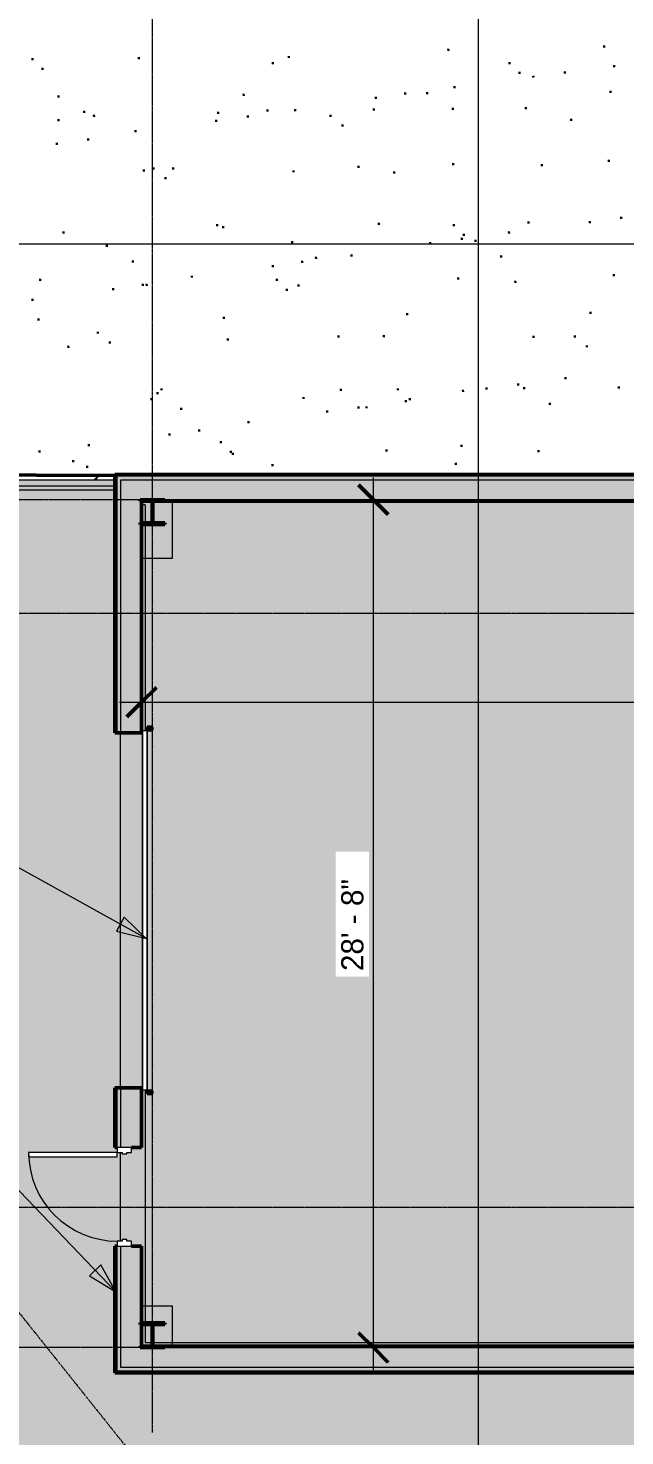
# Model space of a CAD drawing. Header units: inches. Extents: x -4136 to -1276, y 10223 to 12022.
# Drawn here: x -3617 to -3375, y 11069 to 11640 of the extents above; entities that cross this region are included whole.
import ezdxf

# ---------------------------------------------------------------- set-up
doc = ezdxf.new("R2010")
doc.units = ezdxf.units.IN
doc.header["$MEASUREMENT"] = 0
for name, pattern in [('Double Dash 3_8_', [1, 0.375, -0.125, 0.125, -0.125, 0.125, -0.125]), ('Grid Line 1_2_', [0.875, 0.5, -0.125, 0.125, -0.125]), ('IMPORT-DASHEDX2 _3_', [0.225, 0.15, -0.075])]:
    doc.linetypes.add(name, pattern=pattern)
for name, color, linetype, lineweight in [('A-ANNO-DIMS', 211, 'Continuous', 9), ('A-ANNO-DIMS-96', 211, 'Continuous', 9), ('A-DOOR', 31, 'Continuous', 13), ('A-DOOR-6', 31, 'Continuous', 50), ('A-DOOR-7', 31, 'Continuous', 20), ('A-DOOR-8', 31, 'Continuous', 9), ('A-DOOR-FRAM', 31, 'Continuous', 20), ('A-FLOR', 192, 'Continuous', 13), ('A-FLOR-HRAL', 11, 'Continuous', 9), ('A-FLOR-PATT-2', 8, 'Continuous', 9), ('A-WALL', 113, 'Continuous', 13), ('A-WALL-5', 113, 'Continuous', 50), ('A-WALL-PATT-3', 111, 'Continuous', 9), ('C-PROP-LINE', 91, 'Double Dash 3_8_', 20), ('G-ANNO-SYMB', 111, 'Continuous', 9), ('G-ANNO-TEXT', 231, 'Continuous', 9), ('PDF_Geometry-3', 253, 'Continuous', 30), ('PDF_Geometry-5', 111, 'Continuous', 50), ('S-COLS-3', 52, 'Continuous', 9), ('S-COLS-4', 52, 'Continuous', 50), ('S-FNDN', 32, 'Continuous', 13), ('S-GRID-1', 1, 'Grid Line 1_2_', 9), ('site plan_dwg _3_-1', 254, 'IMPORT-DASHEDX2 _3_', 9)]:
    doc.layers.add(name, color=color, linetype=linetype, lineweight=lineweight)
doc.styles.add('Century Gothic', font='ufonts.com_century-gothic.ttf', dxfattribs={"height": 9})
doc.dimstyles.new('OD__1__Tol__', dxfattribs={"dimscale": 12, "dimtxt": 9.397514, "dimasz": 1, "dimexe": 0.75, "dimexo": 0.5, "dimgap": 0.125, "dimtad": 1, "dimdec": 0, "dimzin": 3, "dimdsep": 46, "dimlunit": 4, "dimtxsty": 'Century Gothic', "dimblk1": 'OBLIQUE', "dimblk2": 'OBLIQUE', "dimsah": 1, "dimcen": 0.09, "dimdle": 0.75, "dimazin": 0, "dimtfac": 1, "dimtdec": 4, "dimtix": 1, "dimtmove": 0, "dimatfit": 3, "dimfxl": 1, "dimtvp": 1, "dimtfill": 1, "dimfrac": 2, "dimtolj": 1, "dimtzin": 0, "dimarcsym": 2})
pattern_1 = [(45, (0, 0), (-9.503515, 9.503515), []), (45, (0, 14.4), (-9.503515, 9.503515), [])]
pattern_2 = [(161.57, (0.48, 0.48), (-3.83995378, -1.544e-05), [0, -27.322, 3.034, 0]), (18.43, (-0.48, 0.48), (-3.83995378, 1.544e-05), [0, -27.322, 3.034, 0]), (108.43, (0.48, 0.48), (1.919622, -9.60052459), [9.106, -21.25]), (71.57, (-0.48, 0.48), (1.919622, 9.60052459), [9.106, -21.25])]
pattern_3 = [(0, (0, 0), (0, 4.798), []), (315, (0, 0), (4.7984266, 0), [6.786, -6.786]), (45, (0, 0), (4.7984266, 0), [6.786, -6.786])]

# ---------------------------------------------------------------- blocks, each defined once
blk = doc.blocks.new('site plan_dwg _3_-1267336-FLOOR PLAN - 1ST FLOOR PLAN')
at = {"layer": 'PDF_Geometry-3'}
for p, q in [((1437.72, 1777.8), (1437.72, 1777)), ((1480.92, 1777.8), (1480.92, 1777)), ((1541.72, 1777.8), (1541.72, 1777)), ((1606.52, 1780.2), (1606.52, 1779.4)), ((1669.72, 1781), (1669.72, 1780.2)), ((1441.72, 1773.8), (1441.72, 1773)), ((1535.32, 1775.4), (1535.32, 1774.6)), ((1631.32, 1774.6), (1631.32, 1773.8)), ((1635.32, 1770.6), (1635.32, 1769.8)), ((1653.72, 1770.6), (1653.72, 1769.8)), ((1673.72, 1773), (1673.72, 1772.2)), ((1608.92, 1765), (1608.92, 1764.2)), ((1640.92, 1769), (1640.92, 1768.2)), ((1448.12, 1762.6), (1448.12, 1761.8)), ((1523.32, 1762.6), (1523.32, 1761.8)), ((1576.92, 1761), (1576.92, 1760.2)), ((1588.92, 1762.6), (1588.92, 1761.8)), ((1597.72, 1762.6), (1597.72, 1761.8)), ((1672.12, 1762.6), (1672.12, 1761.8)), ((1458.52, 1756.2), (1458.52, 1755.4)), ((1462.52, 1754.6), (1462.52, 1753.8)), ((1512.92, 1755.4), (1512.92, 1754.6)), ((1524.92, 1753.8), (1524.92, 1753)), ((1532.92, 1756.2), (1532.92, 1755.4)), ((1544.12, 1756.2), (1544.12, 1755.4)), ((1558.52, 1753.8), (1558.52, 1753)), ((1576.12, 1756.2), (1576.12, 1755.4)), ((1608.12, 1756.2), (1608.12, 1755.4)), ((1637.72, 1756.2), (1637.72, 1755.4)), ((1448.12, 1753), (1448.12, 1752.2)), ((1479.32, 1748.2), (1479.32, 1747.4)), ((1512.12, 1752.2), (1512.12, 1751.4)), ((1563.32, 1749.8), (1563.32, 1749)), ((1656.12, 1751.4), (1656.12, 1750.6)), ((1447.32, 1743.4), (1447.32, 1742.6)), ((1460.12, 1745), (1460.12, 1744.2)), ((1482.52, 1732.2), (1482.52, 1731.4)), ((1486.52, 1733), (1486.52, 1732.2)), ((1494.52, 1733), (1494.52, 1732.2)), ((1543.32, 1731.4), (1543.32, 1730.6)), ((1569.72, 1733), (1569.72, 1732.2)), ((1584.12, 1730.6), (1584.12, 1729.8)), ((1608.12, 1733.8), (1608.12, 1733)), ((1644.12, 1733), (1644.12, 1732.2)), ((1671.32, 1734.6), (1671.32, 1733.8)), ((1491.32, 1729), (1491.32, 1728.2)), ((1512.12, 1709.8), (1512.12, 1709)), ((1514.52, 1709), (1514.52, 1708.2)), ((1577.72, 1709.8), (1577.72, 1709)), ((1608.12, 1709), (1608.12, 1708.2)), ((1638.52, 1709.8), (1638.52, 1709)), ((1663.32, 1709.8), (1663.32, 1709)), ((1676.12, 1711.4), (1676.12, 1710.6)), ((1449.72, 1707.4), (1449.72, 1706.6)), ((1542.52, 1702.6), (1542.52, 1701.8)), ((1611.32, 1703.4), (1611.32, 1702.6)), ((1612.12, 1705), (1612.12, 1704.2)), ((1616.92, 1702.6), (1616.92, 1701.8)), ((1630.52, 1705.8), (1630.52, 1705)), ((1467.32, 1701.8), (1467.32, 1701)), ((1566.52, 1697), (1566.52, 1696.2)), ((1598.52, 1701.8), (1598.52, 1701)), ((1477.72, 1695.4), (1477.72, 1694.6)), ((1534.52, 1693), (1534.52, 1692.2)), ((1546.52, 1694.6), (1546.52, 1693.8)), ((1552.12, 1696.2), (1552.12, 1695.4)), ((1627.32, 1696.2), (1627.32, 1695.4)), ((1440.12, 1688.2), (1440.12, 1687.4)), ((1481.72, 1685.8), (1481.72, 1685)), ((1483.32, 1685.8), (1483.32, 1685)), ((1501.72, 1689), (1501.72, 1688.2)), ((1536.12, 1687.4), (1536.12, 1686.6)), ((1544.92, 1685), (1544.92, 1684.2)), ((1609.72, 1687.4), (1609.72, 1686.6)), ((1632.92, 1685.8), (1632.92, 1685)), ((1672.92, 1688.2), (1672.92, 1687.4)), ((1436.92, 1680.2), (1436.92, 1679.4)), ((1469.72, 1684.2), (1469.72, 1683.4)), ((1540.12, 1683.4), (1540.12, 1682.6)), ((1439.32, 1672.2), (1439.32, 1671.4)), ((1514.52, 1672.2), (1514.52, 1671.4)), ((1588.92, 1673), (1588.92, 1672.2)), ((1663.32, 1673), (1663.32, 1672.2)), ((1463.32, 1666.6), (1463.32, 1665.8)), ((1468.12, 1662.6), (1468.12, 1661.8)), ((1516.12, 1663.4), (1516.12, 1662.6)), ((1560.92, 1664.2), (1560.92, 1663.4)), ((1579.32, 1664.2), (1579.32, 1663.4)), ((1640.12, 1663.4), (1640.12, 1662.6)), ((1656.92, 1663.4), (1656.92, 1662.6)), ((1451.32, 1661), (1451.32, 1660.2)), ((1661.72, 1659.4), (1661.72, 1658.6)), ((1652.92, 1646.6), (1652.92, 1645.8)), ((1484.92, 1639.4), (1484.92, 1638.6)), ((1487.32, 1641.8), (1487.32, 1641)), ((1488.92, 1643.4), (1488.92, 1642.6)), ((1546.52, 1639.4), (1546.52, 1638.6)), ((1561.72, 1642.6), (1561.72, 1641.8)), ((1584.92, 1642.6), (1584.92, 1641.8)), ((1611.32, 1641.8), (1611.32, 1641)), ((1620.92, 1642.6), (1620.92, 1641.8)), ((1633.72, 1644.2), (1633.72, 1643.4)), ((1636.12, 1642.6), (1636.12, 1641.8)), ((1674.52, 1642.6), (1674.52, 1641.8)), ((1496.92, 1635.4), (1496.92, 1634.6)), ((1556.12, 1633.8), (1556.12, 1633)), ((1568.92, 1635.4), (1568.92, 1634.6)), ((1572.12, 1635.4), (1572.12, 1634.6)), ((1588.12, 1637.8), (1588.12, 1637)), ((1589.72, 1638.6), (1589.72, 1637.8)), ((1646.52, 1636.2), (1646.52, 1635.4)), ((1524.12, 1629.8), (1524.12, 1629)), ((1492.12, 1625), (1492.12, 1624.2)), ((1504.12, 1626.6), (1504.12, 1625.8)), ((1439.32, 1618.6), (1439.32, 1617.8)), ((1459.32, 1621), (1459.32, 1620.2)), ((1512.92, 1621.8), (1512.92, 1621)), ((1516.92, 1617.8), (1516.92, 1617)), ((1517.72, 1617), (1517.72, 1616.2)), ((1580.12, 1617.8), (1580.12, 1617)), ((1610.52, 1619.4), (1610.52, 1618.6)), ((1641.72, 1617), (1641.72, 1616.2)), ((1452.92, 1614.6), (1452.92, 1613.8)), ((1458.52, 1612.2), (1458.52, 1611.4)), ((1533.72, 1612.2), (1533.72, 1611.4)), ((1608.12, 1612.2), (1608.12, 1611.4)), ((1461.53, 1606.43), (1463.32, 1608.2))]:
    blk.add_line(p, q, dxfattribs=at)
at = {"layer": 'PDF_Geometry-5', "flags": 128}
blk.add_lwpolyline([(1469.76, 1608.16), (1278.52, 1610.6), (1232.92, 1572.6)], dxfattribs=at)
blk = doc.blocks.new('Door-Sectional_DesignersChoice_Amarr - 16_x8_-1344022-FLOOR PLAN - 1ST FLOOR PLAN')
at = {"layer": 'A-DOOR'}
for points in [[(-8.28, -40.88), (-8.28, -41.35), (-7.28, -41.35), (-7.28, -40.88)], [(-8.28, -43.35), (-7.28, -43.35), (-7.28, -41.35), (-8.28, -41.35)], [(139.28, -40.88), (139.28, -41.35), (140.28, -41.35), (140.28, -40.88)], [(139.28, -43.35), (140.28, -43.35), (140.28, -41.35), (139.28, -41.35)]]:
    blk.add_hatch(color=256, dxfattribs=at).paths.add_polyline_path(points, flags=0)
for p, q in [((-7, -39.59), (-7, -39.53)), ((-7, -39.53), (139, -39.53)), ((-7, -41.47), (-7, -39.59)), ((-7, -39.59), (139, -39.59)), ((139, -39.53), (139, -39.59)), ((139, -39.59), (139, -41.47)), ((-8.28, -41.35), (-8.28, -40.88)), ((-8.28, -40.88), (-7.28, -40.88)), ((-7.28, -40.88), (-7.28, -41.35)), ((-7, -41.53), (-7, -41.47)), ((-7, -41.47), (139, -41.47)), ((-7, -41.53), (139, -41.53)), ((139, -41.47), (139, -41.53)), ((139.28, -41.35), (139.28, -40.88)), ((139.28, -40.88), (140.28, -40.88)), ((140.28, -40.88), (140.28, -41.35))]:
    blk.add_line(p, q, dxfattribs=at)
at = {"layer": 'A-DOOR-6'}
for p, q in [((-7.28, -41.35), (-8.28, -41.35)), ((-8.28, -41.35), (-8.28, -43.35)), ((-8.28, -43.35), (-7.28, -43.35)), ((-7.28, -43.35), (-7.28, -41.35)), ((140.28, -41.35), (139.28, -41.35)), ((139.28, -41.35), (139.28, -43.35)), ((139.28, -43.35), (140.28, -43.35)), ((140.28, -43.35), (140.28, -41.35))]:
    blk.add_line(p, q, dxfattribs=at)
blk = doc.blocks.new('Railing - Lapeyre - 1 1_2_ Post-V1-FLOOR PLAN - 1ST FLOOR PLAN')
at = {"layer": 'A-FLOR-HRAL'}
blk.add_hatch(color=256, dxfattribs=at).paths.add_polyline_path([(0, -0.75), (0.19, -0.72), (0.37, -0.65), (0.53, -0.53), (0.65, -0.38), (0.72, -0.19), (0.75, 0), (-0.75, 0), (-0.72, -0.19), (-0.65, -0.38), (-0.53, -0.53), (-0.38, -0.65), (-0.19, -0.72)], flags=0)
blk.add_arc((0, 0), 0.75, 180, 360, dxfattribs=at)
blk = doc.blocks.new('Railing - Railing-1341484-FLOOR PLAN - 1ST FLOOR PLAN')
at = {"layer": 'A-FLOR-HRAL'}
for points in [[(-3850.29, 11389.76), (-3772.59, 11452.52), (-3773.12, 11454.02), (-3851.23, 11390.93), (-3850.31, 11389.78)], [(-3591.11, 11452.52), (-3581.7, 11452.52), (-3581.7, 11454.02), (-3773.12, 11454.02), (-3772.59, 11452.52), (-3601.56, 11452.52)]]:
    blk.add_hatch(color=256, dxfattribs=at).paths.add_polyline_path(points, flags=0)
for p, q in [((-3773.12, 11454.02), (-3851.23, 11390.93)), ((-3850.29, 11389.76), (-3772.59, 11452.52)), ((-3581.7, 11454.02), (-3773.12, 11454.02)), ((-3772.59, 11452.52), (-3581.7, 11452.52)), ((-3850.29, 11389.76), (-3851.23, 11390.93))]:
    blk.add_line(p, q, dxfattribs=at)
blk.add_open_spline([(-3773.12, 11454.02), (-3773.12, 11454.02), (-3773.11, 11453.97), (-3773.05, 11453.81), (-3772.99, 11453.65), (-3772.94, 11453.5), (-3772.89, 11453.37), (-3772.86, 11453.27), (-3772.82, 11453.17), (-3772.78, 11453.04), (-3772.72, 11452.89), (-3772.67, 11452.73), (-3772.63, 11452.61), (-3772.6, 11452.54), (-3772.59, 11452.52), (-3772.59, 11452.52)], degree=3, knots=[0, 0, 0, 0, 0.166667, 0.25, 0.333333, 0.416667, 0.458333, 0.5, 0.541667, 0.583333, 0.666667, 0.75, 0.833333, 0.916667, 1, 1, 1, 1], dxfattribs=at)
at = {"rotation": 308.9304407069868}
blk.add_blockref('Railing - Lapeyre - 1 1_2_ Post-V1-FLOOR PLAN - 1ST FLOOR PLAN', (-3850.76, 11390.34), dxfattribs=at)
blk = doc.blocks.new('Door-Passage-Single-Flush - 36_ x 80_-1370599-FLOOR PLAN - 1ST FLOOR PLAN')
at = {"layer": 'A-DOOR-7'}
for p, q in [((18, 40.6875), (16.25, 40.6875)), ((16.25, 40.6875), (16.25, 4.6875)), ((18, 4.6875), (18, 40.6875)), ((16.25, 4.6875), (18, 4.6875))]:
    blk.add_line(p, q, dxfattribs=at)
at = {"layer": 'A-DOOR-8'}
blk.add_arc((18, 4.6875), 36, 90, 180, dxfattribs=at)
at = {"layer": 'A-DOOR-FRAM'}
for p, q in [((-18, 4.6875), (-20, 4.6875)), ((-20, 4.6875), (-20, -1.0625)), ((-18, 2.75), (-18, 4.6875)), ((-17.375, 2.75), (-18, 2.75)), ((-18, -1.0625), (-18, 0.875)), ((-18, 0.875), (-17.375, 0.875)), ((-17.375, 0.875), (-17.375, 2.75)), ((18, 2.75), (17.375, 2.75)), ((17.375, 2.75), (17.375, 0.875)), ((17.375, 0.875), (18, 0.875)), ((18, 4.6875), (18, 2.75)), ((20, 4.6875), (18, 4.6875)), ((18, 0.875), (18, -1.0625)), ((20, -1.0625), (20, 4.6875)), ((-20, -1.0625), (-18, -1.0625)), ((18, -1.0625), (20, -1.0625))]:
    blk.add_line(p, q, dxfattribs=at)
blk = doc.blocks.new('Family - ___-1264376-FLOOR PLAN - 1ST FLOOR PLAN')
at = {"layer": 'C-PROP-LINE'}
blk.add_line((-4036.63, 11639.56), (-2946.18, 10274.36), dxfattribs=at)
blk = doc.blocks.new('DIMBLOCK6-FLOOR PLAN - 1ST FLOOR PLAN')
at = {"layer": 'A-ANNO-DIMS-96'}
for p, q in [((-3476.81, 11095.52), (-3476.81, 11457.52)), ((-3555.45, 11448.52), (-3467.81, 11448.52)), ((-3476.81, 11448.52), (-3555.45, 11448.52)), ((-3555.45, 11104.52), (-3467.81, 11104.52)), ((-3476.81, 11104.52), (-3555.45, 11104.52))]:
    blk.add_line(p, q, dxfattribs=at)
at = {"layer": 'A-ANNO-DIMS-96', "lineweight": 50}
for p, q in [((-3476.81, 11448.52), (-3482.81, 11454.52)), ((-3476.81, 11448.52), (-3470.81, 11442.52)), ((-3476.81, 11104.52), (-3482.81, 11110.52)), ((-3476.81, 11104.52), (-3470.81, 11098.52))]:
    blk.add_line(p, q, dxfattribs=at)
at = {"layer": 'A-ANNO-DIMS-96', "color": 0, "insert": (-3489.85, 11257.28), "char_height": 9, "width": 46.1821, "attachment_point": 1, "rotation": 90, "line_spacing_factor": 0.984502, "style": 'Century Gothic', "bg_fill": 3, "box_fill_scale": 1.25, "bg_fill_color": 256, "bg_fill_true_color": 13158600, "bg_fill_transparency": 0}
blk.add_mtext('28\' - 8"', dxfattribs=at)
blk = doc.blocks.new('_Oblique')
at = {"color": 0, "linetype": 'ByBlock', "lineweight": -2}
blk.add_line((-0.5, -0.5), (0.5, 0.5), dxfattribs=at)
blk = doc.blocks.new('DIMBLOCK7-FLOOR PLAN - 1ST FLOOR PLAN')
at = {"layer": 'A-ANNO-DIMS-96', "lineweight": 50}
for p, q in [((-3570.83, 11366.38), (-3564.83, 11372.38)), ((-3036.33, 11366.38), (-3030.33, 11372.38)), ((-3570.83, 11366.38), (-3576.83, 11360.38)), ((-3036.33, 11366.38), (-3042.33, 11360.38))]:
    blk.add_line(p, q, dxfattribs=at)
at = {"layer": 'A-ANNO-DIMS-96'}
for p, q in [((-3579.83, 11366.38), (-3027.33, 11366.38)), ((-3570.83, 11368.86), (-3570.83, 11357.38)), ((-3570.83, 11366.38), (-3570.83, 11368.86)), ((-3036.33, 11368.86), (-3036.33, 11357.38)), ((-3036.33, 11366.38), (-3036.33, 11368.86))]:
    blk.add_line(p, q, dxfattribs=at)
at = {"layer": 'A-ANNO-DIMS-96', "color": 0, "insert": (-3322.82, 11379.42), "char_height": 9, "width": 46.1821, "attachment_point": 1, "line_spacing_factor": 0.984502, "style": 'Century Gothic', "bg_fill": 3, "box_fill_scale": 1.25, "bg_fill_color": 256, "bg_fill_true_color": 13158600, "bg_fill_transparency": 0}
blk.add_mtext('44\' - 7"', dxfattribs=at)

msp = doc.modelspace()

# ---------------------------------------------------------------- hatches: boundary and pattern name
at = {"layer": 'A-FLOR-PATT-2'}
h = msp.add_hatch(dxfattribs=at)
h.set_pattern_fill('FP_4', color=256, style=0, pattern_type=2)
h.set_pattern_definition([(0, (0, 0), (30.72, 7.68), [1.267, -21.773, 1.267, -21.773, -122.88]), (0, (0, 0), (30.72, 7.68), [-46.08, 1.267, -44.813, 1.267, -21.773, -53.76]), (0, (0, 0), (30.72, 7.68), [-115.2, 1.267, -14.093, 1.267, -37.133]), (120, (11.52, 3.84), (-22.011075, 22.7643004), [1.267, -21.773, 1.267, -21.773, -122.88]), (120, (11.52, 3.84), (-22.011075, 22.7643004), [-46.08, 1.267, -44.813, 1.267, -21.773, -53.76]), (120, (11.52, 3.84), (-22.011075, 22.7643004), [-115.2, 1.267, -14.093, 1.267, -37.133]), (240, (15.36, 19.2), (-8.708925, -30.4443004), [1.267, -21.773, 1.267, -21.773, -122.88]), (240, (15.36, 19.2), (-8.708925, -30.4443004), [-46.08, 1.267, -44.813, 1.267, -21.773, -53.76]), (240, (15.36, 19.2), (-8.708925, -30.4443004), [-115.2, 1.267, -14.093, 1.267, -37.133])])
h.paths.add_polyline_path([(-3034.2, 10794.77), (-3034.17, 10794.77), (-3034.28, 10794.84), (-3034.97, 10795.45), (-3035.57, 10796.13), (-3036.08, 10796.9), (-3036.48, 10797.72), (-3036.78, 10798.58), (-3036.96, 10799.48), (-3037.02, 10800.4), (-3036.96, 10801.31), (-3036.78, 10802.21), (-3036.48, 10803.07), (-3036.08, 10803.9), (-3035.57, 10804.66), (-3034.97, 10805.35), (-3034.28, 10805.95), (-3033.83, 10806.25), (-3033.83, 10810.46), (-3037.08, 10810.46), (-3037.08, 10834.27), (-3036.33, 10834.27), (-3036.33, 10836.27), (-3072.08, 10836.27), (-3072.08, 10838.02), (-3036.33, 10838.02), (-3036.33, 10874.27), (-3037.08, 10874.27), (-3037.08, 10890.21), (-3036.33, 10890.21), (-3036.33, 11034.21), (-3037.08, 11034.21), (-3037.08, 11046.27), (-3036.33, 11046.27), (-3036.33, 11094.27), (-3581.7, 11094.27), (-3581.7, 11145.71), (-3580.7, 11145.71), (-3580.7, 11147.71), (-3579.45, 11147.71), (-3579.45, 11183.71), (-3580.7, 11183.71), (-3580.7, 11185.71), (-3581.7, 11185.71), (-3581.7, 11209.9), (-3579.45, 11209.9), (-3579.45, 11353.9), (-3581.7, 11353.9), (-3581.7, 11452.52), (-3772.59, 11452.52), (-3850.31, 11389.75), (-3850.46, 11389.66), (-3850.64, 11389.6), (-3850.84, 11389.6), (-3851.03, 11389.64), (-3851.2, 11389.74), (-3851.34, 11389.87), (-3851.45, 11390.04), (-3851.5, 11390.23), (-3851.5, 11390.44), (-3851.45, 11390.64), (-3851.37, 11390.79), (-3851.22, 11390.94), (-3773.11, 11454.02), (-3581.7, 11454.02), (-3581.7, 11456.52), (-3774.01, 11456.52), (-3974.76, 11294.35), (-4075.29, 11303.4), (-3669.02, 10794.77), (-3034.37, 10794.77)], flags=0)
h.paths.add_polyline_path([(-3026.33, 10834.27), (-3026.2, 10834.27), (-3026.2, 10874.27), (-3026.33, 10874.27), (-3026.33, 10836.89)], flags=0)
h.paths.add_polyline_path([(-3026.33, 10890.21), (-3026.2, 10890.21), (-3026.2, 11034.21), (-3026.33, 11034.21), (-3026.33, 10992.66)], flags=0)
h.paths.add_polyline_path([(-3026.2, 11046.27), (-3026.2, 11096.52), (-3026.33, 11096.52), (-3026.33, 11046.27)], flags=0)
h.paths.add_polyline_path([(-3120.79, 11106.52), (-3049.33, 11106.52), (-3049.33, 11121.51), (-3036.33, 11121.51), (-3036.33, 11387.77), (-3071.33, 11387.77), (-3071.33, 11389.52), (-3036.33, 11389.52), (-3036.33, 11424.64), (-3049.33, 11424.64), (-3049.33, 11447.9), (-3285.95, 11447.9), (-3285.95, 11424.64), (-3301.95, 11424.64), (-3301.95, 11447.9), (-3558.45, 11447.9), (-3558.45, 11424.64), (-3569.45, 11424.64), (-3569.45, 11354.9), (-3568.48, 11354.9), (-3568.48, 11208.9), (-3569.45, 11208.9), (-3569.45, 11121.51), (-3558.45, 11121.51), (-3558.45, 11106.52), (-3301.95, 11106.52), (-3301.95, 11121.51), (-3285.95, 11121.51), (-3285.95, 11106.52)], flags=0)
h.paths.add_polyline_path([(-3026.33, 11106.52), (-3026.2, 11106.52), (-3026.2, 11455.52), (-3026.33, 11455.52), (-3026.33, 11148.44)], flags=0)
h.paths.add_polyline_path([(-3580.7, 11181.96), (-3616.7, 11181.96), (-3616.7, 11183.71), (-3580.7, 11183.71)], flags=0)
h.paths.add_polyline_path([(-3569.13, 11207.61), (-3569.13, 11208.61), (-3566.66, 11208.61), (-3566.66, 11207.61), (-3568.66, 11207.61)], flags=0)
h.paths.add_polyline_path([(-3569.13, 11355.18), (-3569.13, 11356.18), (-3566.66, 11356.18), (-3566.66, 11355.18), (-3568.66, 11355.18)], flags=0)
h.paths.add_polyline_path([(-3213.14, 11455.52), (-3037.08, 11455.52), (-3037.08, 11537.52), (-3036.33, 11537.52), (-3036.33, 11681.52), (-3037.08, 11681.52), (-3037.08, 11705.21), (-3036.33, 11705.21), (-3036.33, 11741.46), (-3072.08, 11741.46), (-3072.08, 11743.21), (-3036.33, 11743.21), (-3036.33, 11745.21), (-3037.08, 11745.21), (-3037.08, 11770.65), (-3026.2, 11770.65), (-3026.21, 11812.27), (-3026.4, 11812.3), (-3026.58, 11812.37), (-3026.61, 11812.4), (-3208.45, 11812.4), (-3208.45, 11757.64), (-3202.45, 11757.64), (-3202.45, 11757.08), (-3206.6, 11757.08), (-3206.86, 11757.03), (-3207.08, 11756.88), (-3207.23, 11756.65), (-3207.28, 11756.39), (-3207.28, 11748.91), (-3207.23, 11748.64), (-3207.08, 11748.42), (-3206.86, 11748.27), (-3206.59, 11748.21), (-3202.45, 11748.21), (-3202.45, 11747.66), (-3208.45, 11747.66), (-3208.45, 11738.4), (-3208.48, 11738.2), (-3208.55, 11738.02), (-3208.67, 11737.87), (-3208.83, 11737.75), (-3209.01, 11737.67), (-3209.21, 11737.65), (-3209.4, 11737.67), (-3209.58, 11737.75), (-3209.73, 11737.87), (-3209.85, 11738.02), (-3209.93, 11738.2), (-3209.95, 11738.4), (-3209.95, 11747.66), (-3212.45, 11747.66), (-3212.45, 11506.13), (-3212.26, 11506.11), (-3212.08, 11506.03), (-3211.92, 11505.91), (-3211.8, 11505.76), (-3211.73, 11505.58), (-3211.7, 11505.38), (-3211.73, 11505.19), (-3211.8, 11505.01), (-3211.92, 11504.85), (-3212.08, 11504.73), (-3212.26, 11504.66), (-3212.45, 11504.63), (-3212.45, 11472.99), (-3202.45, 11472.99), (-3202.45, 11472.43), (-3206.59, 11472.43), (-3206.86, 11472.38), (-3207.08, 11472.23), (-3207.23, 11472.01), (-3207.28, 11471.74), (-3207.28, 11464.26), (-3207.23, 11464), (-3207.08, 11463.77), (-3206.86, 11463.62), (-3206.59, 11463.57), (-3202.45, 11463.57), (-3202.45, 11463.01), (-3212.45, 11463.01), (-3212.45, 11456.52), (-3261.45, 11456.52), (-3261.45, 11455.52)], flags=0)
h.paths.add_polyline_path([(-3208.31, 11463.57), (-3208.05, 11463.62), (-3207.83, 11463.77), (-3207.68, 11464), (-3207.62, 11464.26), (-3207.62, 11471.74), (-3207.68, 11472.01), (-3207.83, 11472.23), (-3208.05, 11472.38), (-3208.31, 11472.43), (-3212.45, 11472.43), (-3212.45, 11463.57), (-3208.81, 11463.57)], flags=0)
h.paths.add_polyline_path([(-3026.2, 11537.52), (-3026.2, 11681.52), (-3026.33, 11681.52), (-3026.33, 11537.52)], flags=0)
h.paths.add_polyline_path([(-3026.2, 11705.21), (-3026.2, 11736.52), (-3026.33, 11736.52), (-3026.33, 11705.21)], flags=0)
h.paths.add_polyline_path([(-3208.31, 11748.21), (-3208.05, 11748.27), (-3207.83, 11748.42), (-3207.68, 11748.64), (-3207.62, 11748.91), (-3207.62, 11756.39), (-3207.68, 11756.65), (-3207.83, 11756.88), (-3208.05, 11757.03), (-3208.31, 11757.08), (-3208.45, 11757.08), (-3208.45, 11748.21)], flags=0)
h.paths.add_polyline_path([(-3212.45, 11748.21), (-3209.95, 11748.21), (-3209.95, 11757.08), (-3212.45, 11757.08), (-3212.45, 11752.05)], flags=0)
h.paths.add_polyline_path([(-3212.45, 11757.64), (-3209.95, 11757.64), (-3209.95, 11813.9), (-3026.2, 11813.9), (-3026.2, 11816.4), (-3212.45, 11816.4), (-3212.45, 11758.54)], flags=0)
at = {"layer": 'A-WALL'}
for points in [[(-3261.45, 11458.02), (-3261.45, 11458.77), (-3581.7, 11458.77), (-3581.7, 11458.02), (-3288.01, 11458.02)], [(-3559.76, 11456.52), (-3261.45, 11456.52), (-3261.45, 11458.02), (-3580.95, 11458.02), (-3580.95, 11456.52), (-3570.21, 11456.52)], [(-3261.45, 11447.9), (-3261.45, 11448.02), (-3570.95, 11448.02), (-3570.95, 11447.9), (-3288.01, 11447.9)], [(-3036.33, 11105.02), (-3036.33, 11105.15), (-3570.95, 11105.15), (-3570.95, 11105.02), (-3037.18, 11105.02)], [(-3036.33, 11094.27), (-3036.33, 11095.02), (-3581.7, 11095.02), (-3581.7, 11094.27), (-3120.79, 11094.27)], [(-3580.95, 11095.02), (-3036.33, 11095.02), (-3036.33, 11096.52), (-3580.95, 11096.52), (-3580.95, 11096.51)]]:
    msp.add_hatch(color=256, dxfattribs=at).paths.add_polyline_path(points, flags=0)
h = msp.add_hatch(color=256, dxfattribs=at)
h.paths.add_polyline_path([(-3580.95, 11095.02), (-3580.95, 11145.71), (-3581.7, 11145.71), (-3581.7, 11095.02)], flags=0)
h.paths.add_polyline_path([(-3581.7, 11185.71), (-3580.95, 11185.71), (-3580.95, 11209.9), (-3581.7, 11209.9), (-3581.7, 11200.36)], flags=0)
h.paths.add_polyline_path([(-3580.95, 11353.9), (-3580.95, 11458.02), (-3581.7, 11458.02), (-3581.7, 11353.9)], flags=0)
h = msp.add_hatch(color=256, dxfattribs=at)
h.paths.add_polyline_path([(-3580.66, 11096.52), (-3579.45, 11096.52), (-3579.45, 11145.71), (-3580.95, 11145.71), (-3580.95, 11096.52)], flags=0)
h.paths.add_polyline_path([(-3580.95, 11185.71), (-3579.45, 11185.71), (-3579.45, 11209.9), (-3580.95, 11209.9), (-3580.95, 11185.97)], flags=0)
h.paths.add_polyline_path([(-3579.45, 11353.9), (-3579.45, 11456.52), (-3580.95, 11456.52), (-3580.95, 11353.9)], flags=0)
h = msp.add_hatch(color=256, dxfattribs=at)
h.paths.add_polyline_path([(-3570.95, 11105.15), (-3570.83, 11105.15), (-3570.83, 11145.71), (-3570.95, 11145.71), (-3570.95, 11109.49)], flags=0)
h.paths.add_polyline_path([(-3570.83, 11185.71), (-3570.83, 11209.9), (-3570.95, 11209.9), (-3570.95, 11185.71)], flags=0)
h.paths.add_polyline_path([(-3570.83, 11353.9), (-3570.83, 11447.9), (-3570.95, 11447.9), (-3570.95, 11353.9)], flags=0)
at = {"layer": 'A-WALL-PATT-3'}
h = msp.add_hatch(dxfattribs=at)
h.set_pattern_fill('FP_6', color=256, style=0, pattern_type=2)
h.set_pattern_definition(pattern_2)
h.paths.add_polyline_path([(-3579.45, 11448.52), (-3261.45, 11448.52), (-3261.45, 11456.52), (-3579.45, 11456.52), (-3579.45, 11453.49)], flags=0)
h = msp.add_hatch(dxfattribs=at)
h.set_pattern_fill('FP_6', color=256, style=0, pattern_type=2)
h.set_pattern_definition(pattern_2)
h.paths.add_polyline_path([(-3571.45, 11104.52), (-3571.45, 11145.71), (-3579.45, 11145.71), (-3579.45, 11104.52)], flags=0)
h.paths.add_polyline_path([(-3579.45, 11185.71), (-3571.45, 11185.71), (-3571.45, 11209.9), (-3579.45, 11209.9), (-3579.45, 11200.36)], flags=0)
h.paths.add_polyline_path([(-3579.45, 11353.9), (-3571.45, 11353.9), (-3571.45, 11448.52), (-3579.45, 11448.52), (-3579.45, 11408.06)], flags=0)
h = msp.add_hatch(dxfattribs=at)
h.set_pattern_fill('FP_7', color=256, style=0, pattern_type=2)
h.set_pattern_definition(pattern_3)
h.paths.add_polyline_path([(-3261.45, 11448.02), (-3261.45, 11448.52), (-3571.45, 11448.52), (-3571.45, 11448.02), (-3288.01, 11448.02)], flags=0)
h = msp.add_hatch(dxfattribs=at)
h.set_pattern_fill('FP_7', color=256, style=0, pattern_type=2)
h.set_pattern_definition(pattern_3)
h.paths.add_polyline_path([(-3570.95, 11105.02), (-3570.95, 11145.71), (-3571.45, 11145.71), (-3571.45, 11105.02)], flags=0)
h.paths.add_polyline_path([(-3571.45, 11185.71), (-3570.95, 11185.71), (-3570.95, 11209.9), (-3571.45, 11209.9), (-3571.45, 11200.36)], flags=0)
h.paths.add_polyline_path([(-3571.45, 11353.9), (-3570.95, 11353.9), (-3570.95, 11448.02), (-3571.45, 11448.02), (-3571.45, 11408.06)], flags=0)
h = msp.add_hatch(dxfattribs=at)
h.set_pattern_fill('FP_6', color=256, style=0, pattern_type=2)
h.set_pattern_definition(pattern_2)
h.paths.add_polyline_path([(-3455.24, 11096.52), (-3036.33, 11096.52), (-3036.33, 11104.52), (-3579.45, 11104.52), (-3579.45, 11096.52), (-3538.85, 11096.52)], flags=0)
h = msp.add_hatch(dxfattribs=at)
h.set_pattern_fill('FP_7', color=256, style=0, pattern_type=2)
h.set_pattern_definition(pattern_3)
h.paths.add_polyline_path([(-3036.33, 11104.52), (-3036.33, 11105.02), (-3571.45, 11105.02), (-3571.45, 11104.52), (-3037.18, 11104.52)], flags=0)
at = {"layer": 'G-ANNO-TEXT'}
for points in [[(-3569, 11270.53), (-3577.95, 11279.14), (-3581.06, 11273.51)], [(-3581.36, 11127.15), (-3587.33, 11138.05), (-3591.98, 11133.6)]]:
    msp.add_hatch(color=256, dxfattribs=at).paths.add_polyline_path(points, flags=0)
at = {"layer": 'S-COLS-3'}
h = msp.add_hatch(dxfattribs=at)
h.set_pattern_fill('FP_5', color=256, style=0, pattern_type=2)
h.set_pattern_definition(pattern_1)
h.paths.add_polyline_path([(-3571.45, 11438.54), (-3561.45, 11438.54), (-3561.45, 11439.1), (-3565.59, 11439.1), (-3565.86, 11439.15), (-3566.08, 11439.3), (-3566.23, 11439.53), (-3566.28, 11439.79), (-3566.28, 11447.27), (-3566.23, 11447.53), (-3566.08, 11447.76), (-3565.86, 11447.91), (-3565.59, 11447.96), (-3561.45, 11447.96), (-3561.45, 11448.52), (-3571.45, 11448.52), (-3571.45, 11447.96), (-3567.31, 11447.96), (-3567.05, 11447.91), (-3566.83, 11447.76), (-3566.68, 11447.53), (-3566.62, 11447.27), (-3566.62, 11439.79), (-3566.68, 11439.53), (-3566.83, 11439.3), (-3567.05, 11439.15), (-3567.31, 11439.1), (-3571.45, 11439.1)], flags=0)
h = msp.add_hatch(dxfattribs=at)
h.set_pattern_fill('FP_5', color=256, style=0, pattern_type=2)
h.set_pattern_definition(pattern_1)
h.paths.add_polyline_path([(-3571.45, 11104.52), (-3561.45, 11104.52), (-3561.45, 11105.08), (-3565.59, 11105.08), (-3565.86, 11105.13), (-3566.08, 11105.28), (-3566.23, 11105.51), (-3566.28, 11105.77), (-3566.28, 11113.25), (-3566.23, 11113.52), (-3566.08, 11113.74), (-3565.86, 11113.89), (-3565.59, 11113.94), (-3561.45, 11113.94), (-3561.45, 11114.5), (-3571.45, 11114.5), (-3571.45, 11113.94), (-3567.31, 11113.94), (-3567.05, 11113.89), (-3566.83, 11113.74), (-3566.68, 11113.52), (-3566.62, 11113.25), (-3566.62, 11105.77), (-3566.68, 11105.51), (-3566.83, 11105.28), (-3567.05, 11105.13), (-3567.31, 11105.08), (-3571.45, 11105.08)], flags=0)
at = {"layer": 'S-FNDN'}
h = msp.add_hatch(color=256, dxfattribs=at)
h.paths.add_polyline_path([(-3570.83, 11105.15), (-3569.45, 11105.15), (-3569.45, 11113.94), (-3570.83, 11113.94), (-3570.83, 11109.49)], flags=0)
h.paths.add_polyline_path([(-3570.83, 11114.5), (-3569.45, 11114.5), (-3569.45, 11208.9), (-3570.48, 11208.9), (-3570.48, 11354.9), (-3569.45, 11354.9), (-3569.45, 11438.54), (-3570.83, 11438.54), (-3570.83, 11353.9), (-3579.45, 11353.9), (-3579.45, 11209.9), (-3570.83, 11209.9), (-3570.83, 11185.71), (-3574.95, 11185.71), (-3574.95, 11183.71), (-3576.89, 11183.71), (-3576.89, 11183.08), (-3578.77, 11183.08), (-3578.77, 11183.71), (-3579.45, 11183.71), (-3579.45, 11147.71), (-3578.77, 11147.71), (-3578.77, 11148.33), (-3576.89, 11148.33), (-3576.89, 11147.71), (-3574.95, 11147.71), (-3574.95, 11145.71), (-3570.83, 11145.71), (-3570.83, 11122.47)], flags=0)
h.paths.add_polyline_path([(-3570.83, 11439.1), (-3569.45, 11439.1), (-3569.45, 11446.52), (-3570.83, 11446.52)], flags=0)
h = msp.add_hatch(color=256, dxfattribs=at)
h.paths.add_polyline_path([(-3558.45, 11424.64), (-3558.45, 11447.9), (-3565.88, 11447.9), (-3566.08, 11447.76), (-3566.23, 11447.53), (-3566.28, 11447.27), (-3566.28, 11439.79), (-3566.23, 11439.53), (-3566.08, 11439.3), (-3565.86, 11439.15), (-3565.59, 11439.1), (-3561.45, 11439.1), (-3561.45, 11438.54), (-3570.83, 11438.54), (-3570.83, 11424.64)], flags=0)
h.paths.add_polyline_path([(-3570.83, 11439.1), (-3567.31, 11439.1), (-3567.05, 11439.15), (-3566.83, 11439.3), (-3566.68, 11439.53), (-3566.62, 11439.79), (-3566.62, 11447.27), (-3566.68, 11447.53), (-3566.83, 11447.76), (-3567.03, 11447.9), (-3570.83, 11447.9), (-3570.83, 11439.15)], flags=0)
h = msp.add_hatch(color=256, dxfattribs=at)
h.paths.add_polyline_path([(-3567.05, 11105.15), (-3567.03, 11105.15), (-3566.83, 11105.28), (-3566.68, 11105.51), (-3566.62, 11105.77), (-3566.62, 11113.25), (-3566.68, 11113.52), (-3566.83, 11113.74), (-3567.05, 11113.89), (-3567.31, 11113.94), (-3570.83, 11113.94), (-3570.83, 11105.15)], flags=0)
h.paths.add_polyline_path([(-3565.88, 11105.15), (-3558.45, 11105.15), (-3558.45, 11121.51), (-3570.83, 11121.51), (-3570.83, 11114.5), (-3561.45, 11114.5), (-3561.45, 11113.94), (-3565.59, 11113.94), (-3565.86, 11113.89), (-3566.08, 11113.74), (-3566.23, 11113.52), (-3566.28, 11113.25), (-3566.28, 11105.77), (-3566.23, 11105.51), (-3566.08, 11105.28)], flags=0)
h = msp.add_hatch(color=256, dxfattribs=at)
h.paths.add_polyline_path([(-3026.2, 11096.52), (-3026.2, 11106.52), (-3028.7, 11106.52), (-3028.7, 11096.52)], flags=0)
h.paths.add_polyline_path([(-3037.18, 11105.15), (-3036.33, 11105.15), (-3036.33, 11106.52), (-3041.16, 11106.52), (-3041.16, 11105.77), (-3041.11, 11105.51), (-3040.96, 11105.28), (-3040.75, 11105.15), (-3040.73, 11105.15)], flags=0)
h.paths.add_polyline_path([(-3567.03, 11105.15), (-3566.83, 11105.28), (-3566.68, 11105.51), (-3566.62, 11105.77), (-3566.62, 11106.52), (-3569.45, 11106.52), (-3569.45, 11105.15), (-3567.05, 11105.15)], flags=0)
h.paths.add_polyline_path([(-3041.92, 11105.15), (-3041.9, 11105.15), (-3041.7, 11105.28), (-3041.55, 11105.51), (-3041.5, 11105.77), (-3041.5, 11106.52), (-3293.78, 11106.52), (-3293.78, 11105.77), (-3293.73, 11105.51), (-3293.58, 11105.28), (-3293.38, 11105.15), (-3120.79, 11105.15)], flags=0)
h.paths.add_polyline_path([(-3565.86, 11105.15), (-3294.53, 11105.15), (-3294.33, 11105.28), (-3294.18, 11105.51), (-3294.12, 11105.77), (-3294.12, 11106.52), (-3566.28, 11106.52), (-3566.28, 11105.77), (-3566.23, 11105.51), (-3566.08, 11105.28), (-3565.88, 11105.15)], flags=0)

# ---------------------------------------------------------------- linework, layer by layer
at = {"layer": 'A-FLOR'}
msp.add_line((-3581.7, 11456.52), (-3774.01, 11456.52), dxfattribs=at)
at = {"layer": 'A-WALL'}
for p, q in [((-3580.95, 11458.02), (-3580.95, 11353.9)), ((-3261.45, 11458.02), (-3580.95, 11458.02)), ((-3579.45, 11456.52), (-3579.45, 11353.9)), ((-3212.45, 11456.52), (-3579.45, 11456.52)), ((-3571.45, 11448.52), (-3571.45, 11353.9)), ((-3261.45, 11448.52), (-3571.45, 11448.52)), ((-3570.95, 11448.02), (-3570.95, 11353.9)), ((-3261.45, 11448.02), (-3570.95, 11448.02)), ((-3580.95, 11209.9), (-3580.95, 11185.71)), ((-3579.45, 11209.9), (-3579.45, 11185.71)), ((-3571.45, 11209.9), (-3571.45, 11185.71)), ((-3570.95, 11209.9), (-3570.95, 11185.71)), ((-3580.95, 11145.71), (-3580.95, 11095.02)), ((-3579.45, 11145.71), (-3579.45, 11096.52)), ((-3571.45, 11145.71), (-3571.45, 11104.52)), ((-3570.95, 11145.71), (-3570.95, 11105.02)), ((-3571.45, 11104.52), (-3036.33, 11104.52)), ((-3570.95, 11105.02), (-3036.33, 11105.02)), ((-3580.95, 11095.02), (-3036.33, 11095.02)), ((-3579.45, 11096.52), (-3036.33, 11096.52))]:
    msp.add_line(p, q, dxfattribs=at)
at = {"layer": 'A-WALL-5'}
for p, q in [((-3581.7, 11458.77), (-3581.7, 11353.9)), ((-3261.45, 11458.77), (-3581.7, 11458.77)), ((-3570.83, 11353.9), (-3570.83, 11447.9)), ((-3570.83, 11447.9), (-3261.45, 11447.9)), ((-3581.7, 11353.9), (-3570.83, 11353.9)), ((-3570.83, 11209.9), (-3581.7, 11209.9)), ((-3581.7, 11209.9), (-3581.7, 11185.71)), ((-3570.83, 11185.71), (-3570.83, 11209.9)), ((-3581.7, 11185.71), (-3580.7, 11185.71)), ((-3574.95, 11185.71), (-3570.83, 11185.71)), ((-3580.7, 11145.71), (-3581.7, 11145.71)), ((-3581.7, 11145.71), (-3581.7, 11094.27)), ((-3570.83, 11145.71), (-3574.95, 11145.71)), ((-3570.83, 11105.15), (-3570.83, 11145.71)), ((-3036.33, 11105.15), (-3570.83, 11105.15)), ((-3581.7, 11094.27), (-3036.33, 11094.27))]:
    msp.add_line(p, q, dxfattribs=at)
at = {"layer": 'G-ANNO-SYMB'}
for p, q in [((-3434.23, 11893.32), (-3434.23, 10232.43)), ((-4043.19, 11552.4), (-1407.87, 11552.4))]:
    msp.add_line(p, q, dxfattribs=at)
at = {"layer": 'G-ANNO-TEXT'}
for p, q in [((-3569, 11270.53), (-3684.52, 11334.29)), ((-3577.95, 11279.14), (-3581.06, 11273.51)), ((-3569, 11270.53), (-3577.95, 11279.14)), ((-3581.06, 11273.51), (-3569, 11270.53)), ((-3581.36, 11127.15), (-3684.52, 11234.96)), ((-3587.33, 11138.05), (-3591.98, 11133.6)), ((-3581.36, 11127.15), (-3587.33, 11138.05)), ((-3591.98, 11133.6), (-3581.36, 11127.15))]:
    msp.add_line(p, q, dxfattribs=at)
at = {"layer": 'S-COLS-4'}
for p, q in [((-3561.45, 11448.52), (-3571.45, 11448.52)), ((-3571.45, 11448.52), (-3571.45, 11447.96)), ((-3571.45, 11447.96), (-3567.31, 11447.96)), ((-3566.62, 11447.27), (-3566.62, 11439.79)), ((-3566.28, 11439.79), (-3566.28, 11447.27)), ((-3565.59, 11447.96), (-3561.45, 11447.96)), ((-3561.45, 11447.96), (-3561.45, 11448.52)), ((-3567.31, 11439.1), (-3571.45, 11439.1)), ((-3571.45, 11439.1), (-3571.45, 11438.54)), ((-3571.45, 11438.54), (-3561.45, 11438.54)), ((-3561.45, 11439.1), (-3565.59, 11439.1)), ((-3561.45, 11438.54), (-3561.45, 11439.1)), ((-3561.45, 11114.5), (-3571.45, 11114.5)), ((-3571.45, 11114.5), (-3571.45, 11113.94)), ((-3571.45, 11113.94), (-3567.31, 11113.94)), ((-3566.62, 11113.25), (-3566.62, 11105.77)), ((-3566.28, 11105.77), (-3566.28, 11113.25)), ((-3565.59, 11113.94), (-3561.45, 11113.94)), ((-3561.45, 11113.94), (-3561.45, 11114.5)), ((-3567.31, 11105.08), (-3571.45, 11105.08)), ((-3571.45, 11105.08), (-3571.45, 11104.52)), ((-3571.45, 11104.52), (-3561.45, 11104.52)), ((-3561.45, 11105.08), (-3565.59, 11105.08)), ((-3561.45, 11104.52), (-3561.45, 11105.08))]:
    msp.add_line(p, q, dxfattribs=at)
for centre, start, end in [((-3567.31, 11447.27), 0, 90), ((-3565.59, 11447.27), 90, 180), ((-3567.31, 11439.79), 270, 0), ((-3565.59, 11439.79), 180, 270), ((-3567.31, 11113.25), 0, 90), ((-3565.59, 11113.25), 90, 180), ((-3567.31, 11105.77), 270, 0), ((-3565.59, 11105.77), 180, 270)]:
    msp.add_arc(centre, 0.691, start, end, dxfattribs=at)
at = {"layer": 'S-FNDN'}
for p, q in [((-3569.45, 11446.52), (-3570.83, 11446.52)), ((-3569.45, 11446.52), (-3569.45, 11439.1)), ((-3558.45, 11447.9), (-3558.45, 11424.64)), ((-3569.45, 11438.54), (-3569.45, 11354.9)), ((-3558.45, 11424.64), (-3570.83, 11424.64)), ((-3579.45, 11209.9), (-3579.45, 11353.9)), ((-3569.45, 11208.9), (-3569.45, 11114.5)), ((-3579.45, 11147.71), (-3579.45, 11183.71)), ((-3570.83, 11121.51), (-3558.45, 11121.51)), ((-3558.45, 11121.51), (-3558.45, 11105.15)), ((-3569.45, 11113.94), (-3569.45, 11106.52)), ((-3569.45, 11106.52), (-3566.62, 11106.52)), ((-3566.28, 11106.52), (-3294.12, 11106.52))]:
    msp.add_line(p, q, dxfattribs=at)
at = {"layer": 'S-GRID-1'}
for p, q in [((-3566.45, 11070.13), (-3566.45, 11973.42)), ((-2971.96, 11448.52), (-3914.18, 11448.52)), ((-1362.8, 11402.4), (-3914.18, 11402.4)), ((-1362.8, 11161.4), (-3914.18, 11161.4)), ((-2971.96, 11104.52), (-3914.18, 11104.52))]:
    msp.add_line(p, q, dxfattribs=at)

# ---------------------------------------------------------------- block references
at = {"layer": 'A-DOOR', "rotation": 89.99999999999955}
for name, p in [('Door-Sectional_DesignersChoice_Amarr - 16_x8_-1344022-FLOOR PLAN - 1ST FLOOR PLAN', (-3610, 11215.9)), ('Door-Passage-Single-Flush - 36_ x 80_-1370599-FLOOR PLAN - 1ST FLOOR PLAN', (-3576.02, 11165.71))]:
    msp.add_blockref(name, p, dxfattribs=at)
at = {"layer": 'A-FLOR-HRAL'}
msp.add_blockref('Railing - Railing-1341484-FLOOR PLAN - 1ST FLOOR PLAN', (0, 0), dxfattribs=at)
at = {"layer": 'C-PROP-LINE'}
msp.add_blockref('Family - ___-1264376-FLOOR PLAN - 1ST FLOOR PLAN', (0, 0), dxfattribs=at)
at = {"layer": 'site plan_dwg _3_-1', "rotation": 0.4767314902811993}
msp.add_blockref('site plan_dwg _3_-1267336-FLOOR PLAN - 1ST FLOOR PLAN', (-5038.04, 9837.99), dxfattribs=at)

# ---------------------------------------------------------------- next in the draw order: dimensions: what is measured, and where the dimension line sits
at = {"layer": 'A-ANNO-DIMS'}
dim = msp.add_linear_dim(base=(-3476.81, 11448.52), p1=(-3561.45, 11104.52), p2=(-3561.45, 11448.52), angle=90, dimstyle='OD__1__Tol__', override={"dimpost": '<>', "dimfxl": 344}, dxfattribs=at)
dim.commit()
dim.dimension.update_dxf_attribs({"geometry": 'DIMBLOCK6-FLOOR PLAN - 1ST FLOOR PLAN', "text_midpoint": (-3483.04, 11276.52)})

# ---------------------------------------------------------------- next in the draw order: dimensions: what is measured, and where the dimension line sits
dim = msp.add_linear_dim(base=(-3036.32825386, 11366.37962768), p1=(-3570.82825386, 11374.86490906), p2=(-3036.32825386, 11374.86490906), dimstyle='OD__1__Tol__', override={"dimpost": '<>', "dimfxl": 534.5}, dxfattribs=at)
dim.commit()
dim.dimension.update_dxf_attribs({"geometry": 'DIMBLOCK7-FLOOR PLAN - 1ST FLOOR PLAN', "text_midpoint": (-3303.57825386, 11372.60600433)})

doc.saveas('drawing.dxf')
